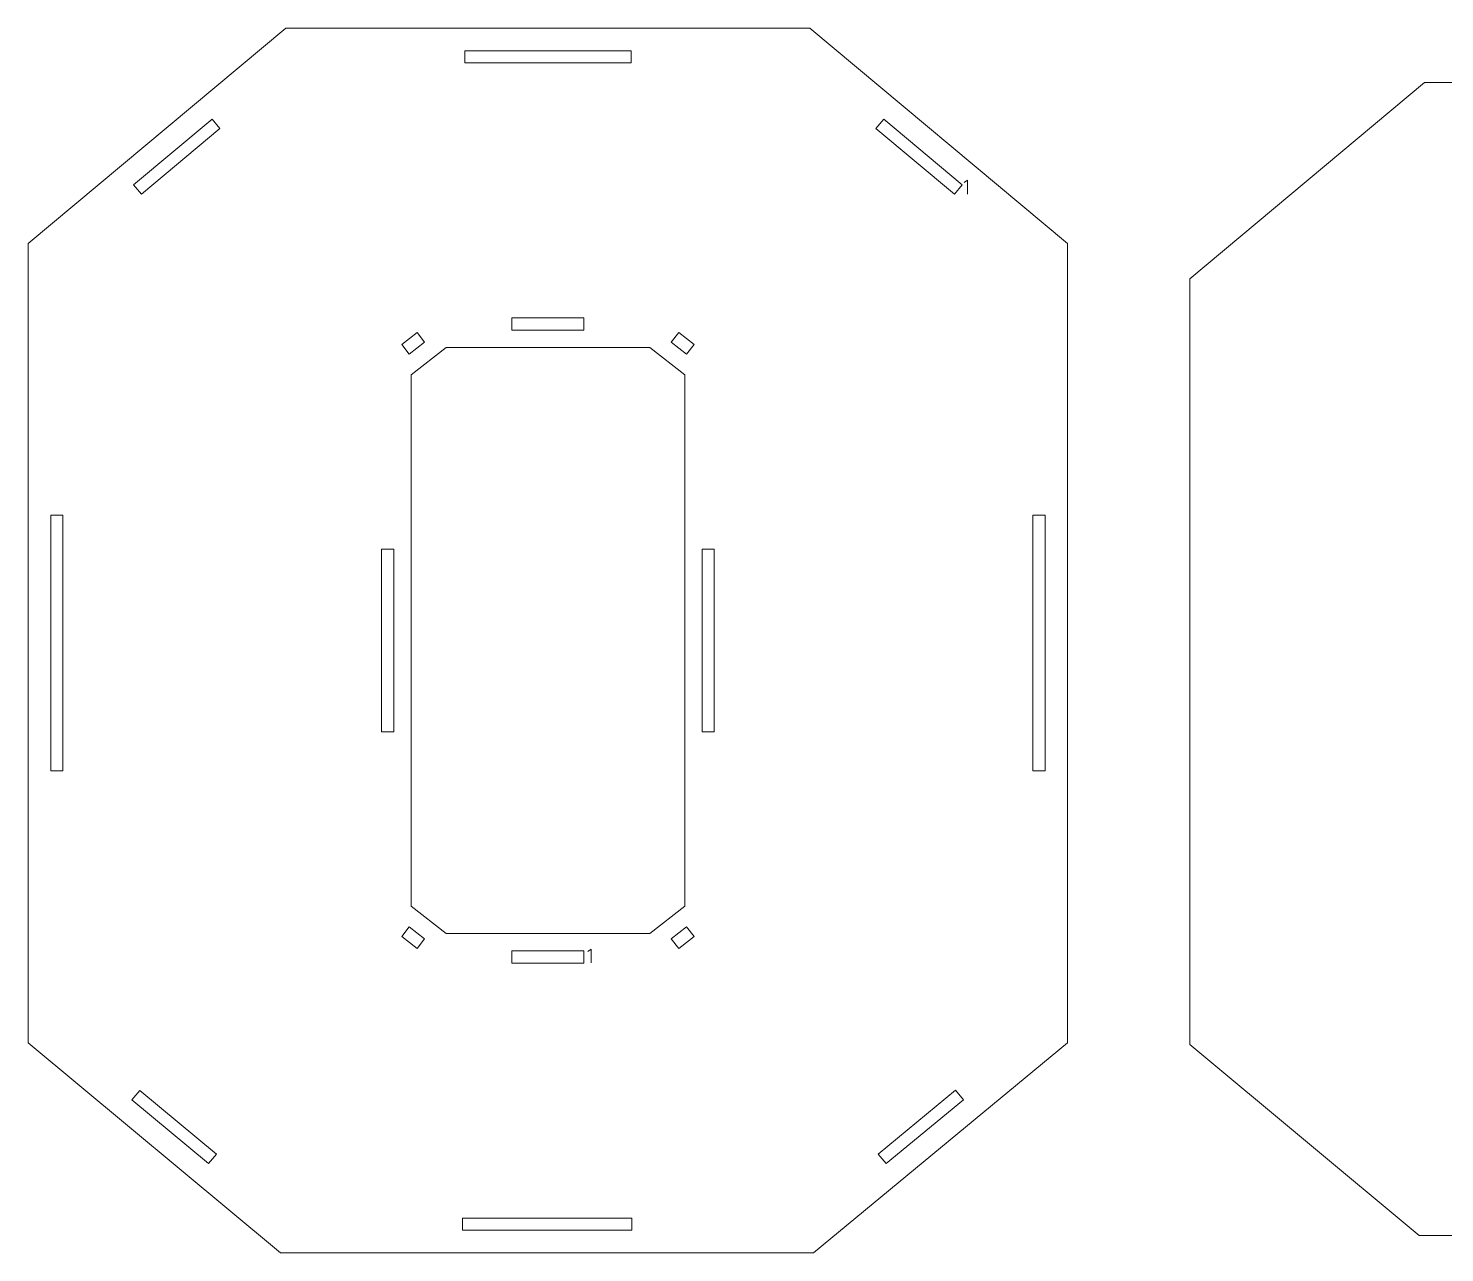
# Model space of a CAD drawing. Header units: centimetres. Extents: x -250 to 250, y -508 to 508.
# Drawn here: x 64.59 to 99.29, y 227.87 to 257.87 of the extents above; entities that cross this region are included whole.
import ezdxf

# ---------------------------------------------------------------- set-up
doc = ezdxf.new("R2010")
doc.units = ezdxf.units.CM
doc.header["$MEASUREMENT"] = 0
doc.layers.add('Capa 1', color=7, linetype='Continuous')

msp = doc.modelspace()

# ---------------------------------------------------------------- hatches: boundary and pattern name
at = {"layer": 'Capa 1', "true_color": 0x3e4095}
h = msp.add_hatch(color=175, dxfattribs=at)
edge = h.paths.add_edge_path()
edge.add_spline(control_points=[(87.59688, 254.14382), (87.59688, 254.14382), (87.51489, 254.08702), (87.51489, 254.08702), (87.51489, 254.08702), (87.59688, 254.14382), (87.59688, 254.14382), (87.59688, 254.14382), (87.59688, 253.80254), (87.59688, 253.80254), (87.59688, 253.80254), (87.59688, 254.14382), (87.59688, 254.14382)], knot_values=[0, 0, 0, 0, 0.25, 0.25, 0.25, 0.5, 0.5, 0.5, 0.75, 0.75, 0.75, 1, 1, 1, 1], degree=3, periodic=1)
h = msp.add_hatch(color=175, dxfattribs=at)
edge = h.paths.add_edge_path()
edge.add_spline(control_points=[(78.37458, 235.30586), (78.37458, 235.30586), (78.29259, 235.24906), (78.29259, 235.24906), (78.29259, 235.24906), (78.37458, 235.30586), (78.37458, 235.30586), (78.37458, 235.30586), (78.37458, 234.96458), (78.37458, 234.96458), (78.37458, 234.96458), (78.37458, 235.30586), (78.37458, 235.30586)], knot_values=[0, 0, 0, 0, 0.25, 0.25, 0.25, 0.5, 0.5, 0.5, 0.75, 0.75, 0.75, 1, 1, 1, 1], degree=3, periodic=1)

# ---------------------------------------------------------------- linework, layer by layer
at = {"layer": 'Capa 1', "color": 1, "lineweight": 9}
for points, knots in [([(90.04728, 252.59195), (90.04728, 252.59195), (90.04728, 233.00986), (90.04728, 233.00986), (90.04728, 233.00986), (83.82251, 227.86578), (83.82251, 227.86578), (83.82251, 227.86578), (70.76778, 227.86578), (70.76778, 227.86578), (70.76778, 227.86578), (64.58624, 233.00986), (64.58624, 233.00986), (64.58624, 233.00986), (64.58624, 252.59195), (64.58624, 252.59195), (64.58624, 252.59195), (70.89746, 257.86572), (70.89746, 257.86572), (70.89746, 257.86572), (83.73605, 257.86572), (83.73605, 257.86572), (83.73605, 257.86572), (90.04728, 252.59195), (90.04728, 252.59195)], [0, 0, 0, 0, 0.125, 0.125, 0.125, 0.25, 0.25, 0.25, 0.375, 0.375, 0.375, 0.5, 0.5, 0.5, 0.625, 0.625, 0.625, 0.75, 0.75, 0.75, 0.875, 0.875, 0.875, 1, 1, 1, 1]), ([(75.27961, 257.01719), (75.27961, 257.01719), (79.3539, 257.01719), (79.3539, 257.01719), (79.3539, 257.01719), (79.3539, 257.31719), (79.3539, 257.31719), (79.3539, 257.31719), (75.27961, 257.31719), (75.27961, 257.31719), (75.27961, 257.31719), (75.27961, 257.01719), (75.27961, 257.01719)], [0, 0, 0, 0, 0.25, 0.25, 0.25, 0.5, 0.5, 0.5, 0.75, 0.75, 0.75, 1, 1, 1, 1]), ([(67.35829, 253.80254), (67.35829, 253.80254), (69.2818, 255.40987), (69.2818, 255.40987), (69.2818, 255.40987), (69.08944, 255.64007), (69.08944, 255.64007), (69.08944, 255.64007), (67.16592, 254.03275), (67.16592, 254.03275), (67.16592, 254.03275), (67.35829, 253.80254), (67.35829, 253.80254)], [0, 0, 0, 0, 0.25, 0.25, 0.25, 0.5, 0.5, 0.5, 0.75, 0.75, 0.75, 1, 1, 1, 1]), ([(85.35171, 255.40987), (85.35171, 255.40987), (87.27523, 253.80254), (87.27523, 253.80254), (87.27523, 253.80254), (87.4676, 254.03275), (87.4676, 254.03275), (87.4676, 254.03275), (85.54408, 255.64007), (85.54408, 255.64007), (85.54408, 255.64007), (85.35171, 255.40987), (85.35171, 255.40987)], [0, 0, 0, 0, 0.25, 0.25, 0.25, 0.5, 0.5, 0.5, 0.75, 0.75, 0.75, 1, 1, 1, 1]), ([(76.43614, 250.4685), (76.43614, 250.4685), (78.19737, 250.4685), (78.19737, 250.4685), (78.19737, 250.4685), (78.19737, 250.7685), (78.19737, 250.7685), (78.19737, 250.7685), (76.43614, 250.7685), (76.43614, 250.7685), (76.43614, 250.7685), (76.43614, 250.4685), (76.43614, 250.4685)], [0, 0, 0, 0, 0.25, 0.25, 0.25, 0.5, 0.5, 0.5, 0.75, 0.75, 0.75, 1, 1, 1, 1]), ([(73.91807, 249.87985), (73.91807, 249.87985), (74.29649, 250.17417), (74.29649, 250.17417), (74.29649, 250.17417), (74.11231, 250.41098), (74.11231, 250.41098), (74.11231, 250.41098), (73.73389, 250.11665), (73.73389, 250.11665), (73.73389, 250.11665), (73.91807, 249.87985), (73.91807, 249.87985)], [0, 0, 0, 0, 0.25, 0.25, 0.25, 0.5, 0.5, 0.5, 0.75, 0.75, 0.75, 1, 1, 1, 1]), ([(80.33702, 250.17417), (80.33702, 250.17417), (80.71545, 249.87985), (80.71545, 249.87985), (80.71545, 249.87985), (80.89963, 250.11665), (80.89963, 250.11665), (80.89963, 250.11665), (80.5212, 250.41098), (80.5212, 250.41098), (80.5212, 250.41098), (80.33702, 250.17417), (80.33702, 250.17417)], [0, 0, 0, 0, 0.25, 0.25, 0.25, 0.5, 0.5, 0.5, 0.75, 0.75, 0.75, 1, 1, 1, 1]), ([(73.96391, 236.35348), (73.96391, 236.35348), (74.82048, 235.68726), (74.82048, 235.68726), (74.82048, 235.68726), (79.81304, 235.68726), (79.81304, 235.68726), (79.81304, 235.68726), (80.66961, 236.35348), (80.66961, 236.35348), (80.66961, 236.35348), (80.66961, 249.37802), (80.66961, 249.37802), (80.66961, 249.37802), (79.81304, 250.04424), (79.81304, 250.04424), (79.81304, 250.04424), (74.82048, 250.04424), (74.82048, 250.04424), (74.82048, 250.04424), (73.96391, 249.37802), (73.96391, 249.37802), (73.96391, 249.37802), (73.96391, 236.35348), (73.96391, 236.35348)], [0, 0, 0, 0, 0.125, 0.125, 0.125, 0.25, 0.25, 0.25, 0.375, 0.375, 0.375, 0.5, 0.5, 0.5, 0.625, 0.625, 0.625, 0.75, 0.75, 0.75, 0.875, 0.875, 0.875, 1, 1, 1, 1]), ([(65.43477, 239.67017), (65.43477, 239.67017), (65.43477, 245.9327), (65.43477, 245.9327), (65.43477, 245.9327), (65.13477, 245.9327), (65.13477, 245.9327), (65.13477, 245.9327), (65.13477, 239.67017), (65.13477, 239.67017), (65.13477, 239.67017), (65.43477, 239.67017), (65.43477, 239.67017)], [0, 0, 0, 0, 0.25, 0.25, 0.25, 0.5, 0.5, 0.5, 0.75, 0.75, 0.75, 1, 1, 1, 1]), ([(89.19875, 245.93329), (89.19875, 245.93329), (89.19875, 239.67135), (89.19875, 239.67135), (89.19875, 239.67135), (89.49875, 239.67135), (89.49875, 239.67135), (89.49875, 239.67135), (89.49875, 245.93329), (89.49875, 245.93329), (89.49875, 245.93329), (89.19875, 245.93329), (89.19875, 245.93329)], [0, 0, 0, 0, 0.25, 0.25, 0.25, 0.5, 0.5, 0.5, 0.75, 0.75, 0.75, 1, 1, 1, 1]), ([(73.53965, 240.62583), (73.53965, 240.62583), (73.53965, 245.10567), (73.53965, 245.10567), (73.53965, 245.10567), (73.23965, 245.10567), (73.23965, 245.10567), (73.23965, 245.10567), (73.23965, 240.62583), (73.23965, 240.62583), (73.23965, 240.62583), (73.53965, 240.62583), (73.53965, 240.62583)], [0, 0, 0, 0, 0.25, 0.25, 0.25, 0.5, 0.5, 0.5, 0.75, 0.75, 0.75, 1, 1, 1, 1]), ([(81.09387, 245.10567), (81.09387, 245.10567), (81.09387, 240.62583), (81.09387, 240.62583), (81.09387, 240.62583), (81.39387, 240.62583), (81.39387, 240.62583), (81.39387, 240.62583), (81.39387, 245.10567), (81.39387, 245.10567), (81.39387, 245.10567), (81.09387, 245.10567), (81.09387, 245.10567)], [0, 0, 0, 0, 0.25, 0.25, 0.25, 0.5, 0.5, 0.5, 0.75, 0.75, 0.75, 1, 1, 1, 1]), ([(74.29649, 235.55733), (74.29649, 235.55733), (73.91807, 235.85165), (73.91807, 235.85165), (73.91807, 235.85165), (73.73389, 235.61485), (73.73389, 235.61485), (73.73389, 235.61485), (74.11231, 235.32052), (74.11231, 235.32052), (74.11231, 235.32052), (74.29649, 235.55733), (74.29649, 235.55733)], [0, 0, 0, 0, 0.25, 0.25, 0.25, 0.5, 0.5, 0.5, 0.75, 0.75, 0.75, 1, 1, 1, 1]), ([(80.71545, 235.85165), (80.71545, 235.85165), (80.33702, 235.55733), (80.33702, 235.55733), (80.33702, 235.55733), (80.5212, 235.32052), (80.5212, 235.32052), (80.5212, 235.32052), (80.89963, 235.61485), (80.89963, 235.61485), (80.89963, 235.61485), (80.71545, 235.85165), (80.71545, 235.85165)], [0, 0, 0, 0, 0.25, 0.25, 0.25, 0.5, 0.5, 0.5, 0.75, 0.75, 0.75, 1, 1, 1, 1]), ([(78.19737, 235.263), (78.19737, 235.263), (76.43614, 235.263), (76.43614, 235.263), (76.43614, 235.263), (76.43614, 234.963), (76.43614, 234.963), (76.43614, 234.963), (78.19737, 234.963), (78.19737, 234.963), (78.19737, 234.963), (78.19737, 235.263), (78.19737, 235.263)], [0, 0, 0, 0, 0.25, 0.25, 0.25, 0.5, 0.5, 0.5, 0.75, 0.75, 0.75, 1, 1, 1, 1]), ([(69.1947, 230.27876), (69.1947, 230.27876), (67.31473, 231.8432), (67.31473, 231.8432), (67.31473, 231.8432), (67.12284, 231.6126), (67.12284, 231.6126), (67.12284, 231.6126), (69.0028, 230.04816), (69.0028, 230.04816), (69.0028, 230.04816), (69.1947, 230.27876), (69.1947, 230.27876)], [0, 0, 0, 0, 0.25, 0.25, 0.25, 0.5, 0.5, 0.5, 0.75, 0.75, 0.75, 1, 1, 1, 1]), ([(87.30492, 231.84438), (87.30492, 231.84438), (85.4111, 230.27935), (85.4111, 230.27935), (85.4111, 230.27935), (85.6022, 230.04809), (85.6022, 230.04809), (85.6022, 230.04809), (87.49603, 231.61313), (87.49603, 231.61313), (87.49603, 231.61313), (87.30492, 231.84438), (87.30492, 231.84438)], [0, 0, 0, 0, 0.25, 0.25, 0.25, 0.5, 0.5, 0.5, 0.75, 0.75, 0.75, 1, 1, 1, 1]), ([(79.36973, 228.71431), (79.36973, 228.71431), (75.2222, 228.71431), (75.2222, 228.71431), (75.2222, 228.71431), (75.2222, 228.41431), (75.2222, 228.41431), (75.2222, 228.41431), (79.36973, 228.41431), (79.36973, 228.41431), (79.36973, 228.41431), (79.36973, 228.71431), (79.36973, 228.71431)], [0, 0, 0, 0, 0.25, 0.25, 0.25, 0.5, 0.5, 0.5, 0.75, 0.75, 0.75, 1, 1, 1, 1])]:
    msp.add_open_spline(points, degree=3, knots=knots, dxfattribs=at)
at = {"layer": 'Capa 1', "color": 114, "lineweight": 9}
for points, knots in [([(116.7586, 251.72961), (116.7586, 251.72961), (116.7586, 232.96659), (116.7586, 232.96659), (116.7586, 232.96659), (111.09265, 228.28431), (111.09265, 228.28431), (111.09265, 228.28431), (98.66755, 228.28431), (98.66755, 228.28431), (98.66755, 228.28431), (93.04314, 232.96476), (93.04314, 232.96476), (93.04314, 232.96476), (93.04314, 251.72961), (93.04314, 251.72961), (93.04314, 251.72961), (98.79823, 256.53867), (98.79823, 256.53867), (98.79823, 256.53867), (111.0035, 256.53867), (111.0035, 256.53867), (111.0035, 256.53867), (116.7586, 251.72961), (116.7586, 251.72961)], [0, 0, 0, 0, 0.125, 0.125, 0.125, 0.25, 0.25, 0.25, 0.375, 0.375, 0.375, 0.5, 0.5, 0.5, 0.625, 0.625, 0.625, 0.75, 0.75, 0.75, 0.875, 0.875, 0.875, 1, 1, 1, 1]), ([(87.59688, 254.14382), (87.59688, 254.14382), (87.51489, 254.08702), (87.51489, 254.08702), (87.51489, 254.08702), (87.59688, 254.14382), (87.59688, 254.14382), (87.59688, 254.14382), (87.59688, 253.80254), (87.59688, 253.80254), (87.59688, 253.80254), (87.59688, 254.14382), (87.59688, 254.14382)], [0, 0, 0, 0, 0.25, 0.25, 0.25, 0.5, 0.5, 0.5, 0.75, 0.75, 0.75, 1, 1, 1, 1]), ([(78.37458, 235.30586), (78.37458, 235.30586), (78.29259, 235.24906), (78.29259, 235.24906), (78.29259, 235.24906), (78.37458, 235.30586), (78.37458, 235.30586), (78.37458, 235.30586), (78.37458, 234.96458), (78.37458, 234.96458), (78.37458, 234.96458), (78.37458, 235.30586), (78.37458, 235.30586)], [0, 0, 0, 0, 0.25, 0.25, 0.25, 0.5, 0.5, 0.5, 0.75, 0.75, 0.75, 1, 1, 1, 1])]:
    msp.add_open_spline(points, degree=3, knots=knots, dxfattribs=at)

doc.saveas('drawing.dxf')
